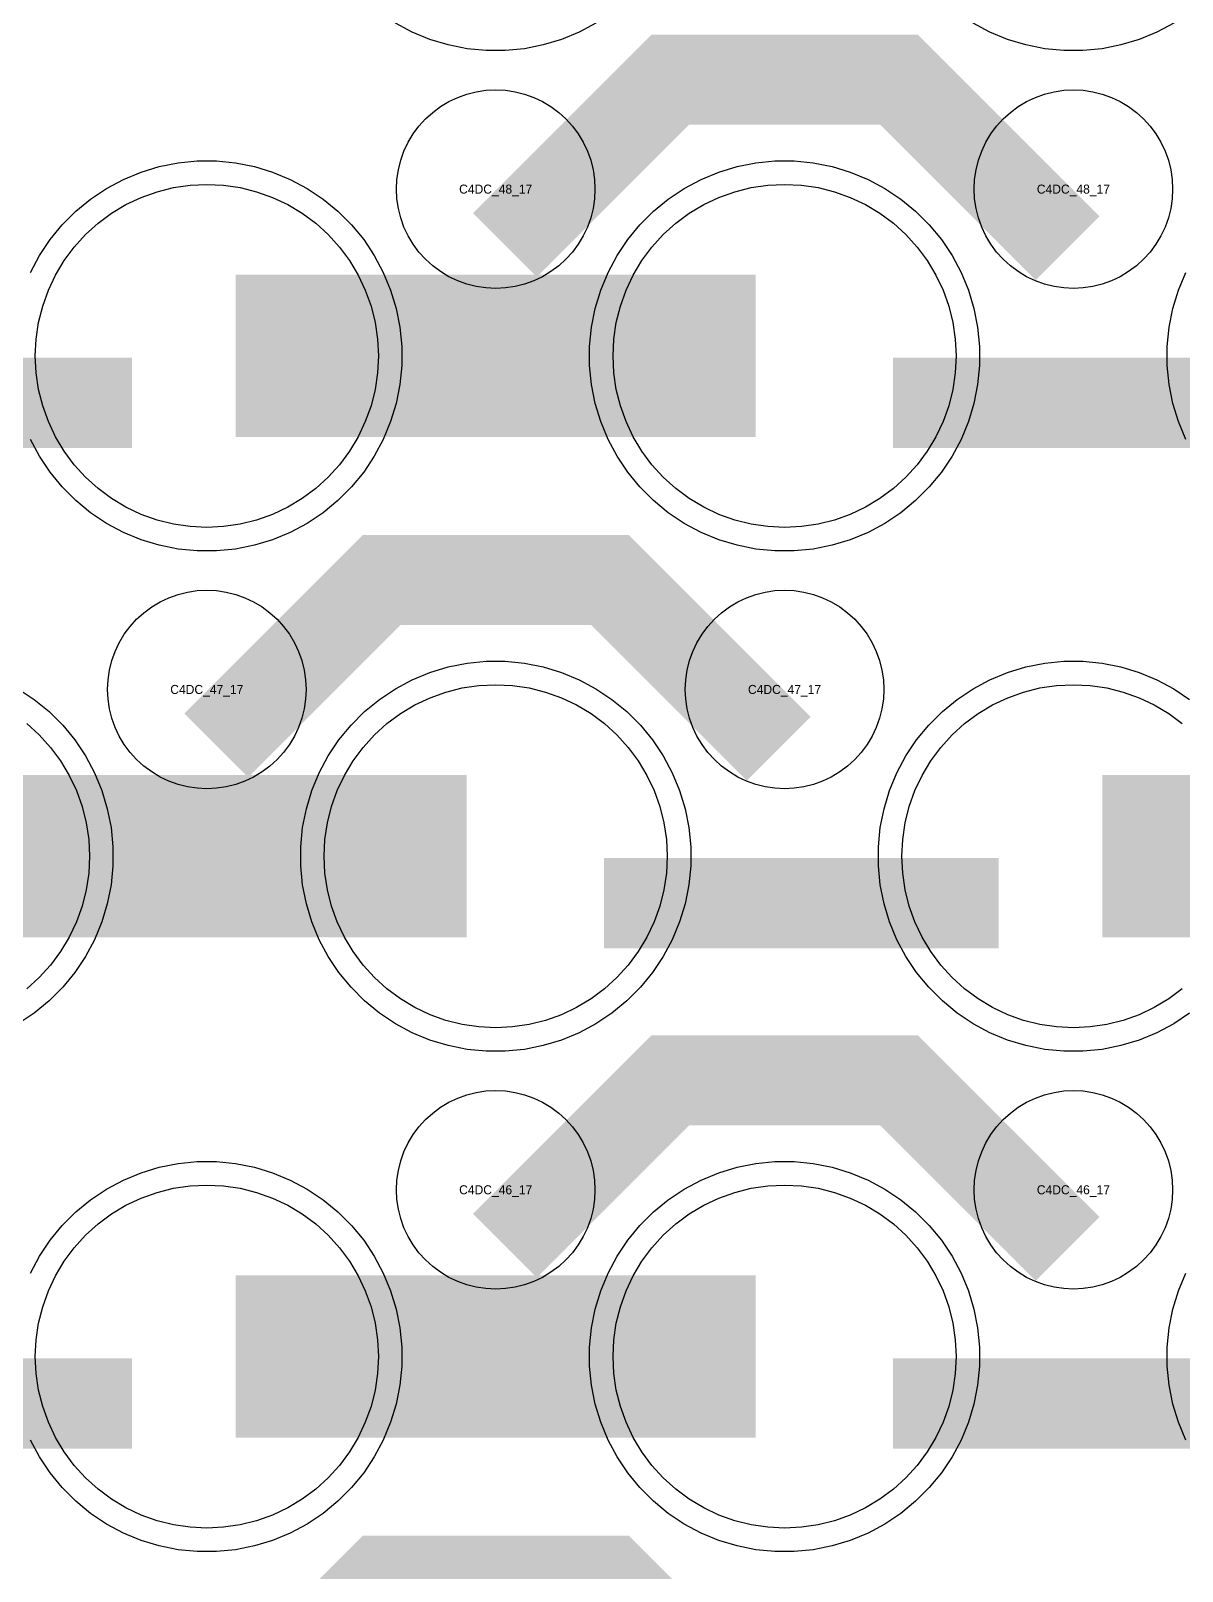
# Model space of a CAD drawing. Extents: x -11880 to 11880, y -14992 to 14992.
# Drawn here: x -6608.8 to -6289.9, y -8525.1 to -8098.5 of the extents above; entities that cross this region are included whole.
import ezdxf
from ezdxf.enums import TextEntityAlignment as Align

# ---------------------------------------------------------------- set-up
doc = ezdxf.new("R2010")
doc.units = 0
doc.header["$MEASUREMENT"] = 0
for name, color, linetype in [('GDS_775_DT_237', 138, 'CONTINUOUS'), ('RDL1_FS', 34, 'CONTINUOUS'), ('RDL_BS', 160, 'CONTINUOUS')]:
    doc.layers.add(name, color=color, linetype=linetype)

msp = doc.modelspace()

# ---------------------------------------------------------------- linework, layer by layer
at = {"layer": 'RDL1_FS', "color": 240, "true_color": 0xed1f24}
for points in [[(-6560, -8235.999), (-6564.657, -8235.77), (-6569.268, -8235.086), (-6573.791, -8233.954), (-6578.181, -8232.382), (-6582.395, -8230.39), (-6586.395, -8227.992), (-6590.14, -8225.214), (-6593.594, -8222.084), (-6596.724, -8218.63), (-6599.502, -8214.885), (-6601.9, -8210.885), (-6603.892, -8206.671), (-6605.464, -8202.281), (-6606.596, -8197.758), (-6607.28, -8193.147), (-6607.509, -8188.49), (-6607.28, -8183.833), (-6606.596, -8179.222), (-6605.464, -8174.699), (-6603.892, -8170.309), (-6601.9, -8166.095), (-6599.502, -8162.095), (-6596.724, -8158.35), (-6593.594, -8154.896), (-6590.14, -8151.766), (-6586.395, -8148.988), (-6582.395, -8146.59), (-6578.181, -8144.598), (-6573.791, -8143.026), (-6569.268, -8141.894), (-6564.657, -8141.21), (-6560, -8140.981), (-6555.343, -8141.21), (-6550.732, -8141.894), (-6546.209, -8143.026), (-6541.819, -8144.598), (-6537.605, -8146.59), (-6533.605, -8148.988), (-6529.86, -8151.766), (-6526.406, -8154.896), (-6523.276, -8158.35), (-6520.498, -8162.095), (-6518.1, -8166.095), (-6516.108, -8170.309), (-6514.536, -8174.699), (-6513.404, -8179.222), (-6512.72, -8183.833), (-6512.491, -8188.49), (-6512.72, -8193.147), (-6513.404, -8197.758), (-6514.536, -8202.281), (-6516.108, -8206.671), (-6518.1, -8210.885), (-6520.498, -8214.885), (-6523.276, -8218.63), (-6526.406, -8222.084), (-6529.86, -8225.214), (-6533.605, -8227.992), (-6537.605, -8230.39), (-6541.819, -8232.382), (-6546.209, -8233.954), (-6550.732, -8235.086), (-6555.343, -8235.77)], [(-6400, -8235.999), (-6404.657, -8235.77), (-6409.268, -8235.086), (-6413.791, -8233.954), (-6418.181, -8232.382), (-6422.395, -8230.39), (-6426.395, -8227.992), (-6430.14, -8225.214), (-6433.594, -8222.084), (-6436.724, -8218.63), (-6439.502, -8214.885), (-6441.9, -8210.885), (-6443.892, -8206.671), (-6445.464, -8202.281), (-6446.596, -8197.758), (-6447.28, -8193.147), (-6447.509, -8188.49), (-6447.28, -8183.833), (-6446.596, -8179.222), (-6445.464, -8174.699), (-6443.892, -8170.309), (-6441.9, -8166.095), (-6439.502, -8162.095), (-6436.724, -8158.35), (-6433.594, -8154.896), (-6430.14, -8151.766), (-6426.395, -8148.988), (-6422.395, -8146.59), (-6418.181, -8144.598), (-6413.791, -8143.026), (-6409.268, -8141.894), (-6404.657, -8141.21), (-6400, -8140.981), (-6395.343, -8141.21), (-6390.732, -8141.894), (-6386.209, -8143.026), (-6381.819, -8144.598), (-6377.605, -8146.59), (-6373.605, -8148.988), (-6369.86, -8151.766), (-6366.406, -8154.896), (-6363.276, -8158.35), (-6360.498, -8162.095), (-6358.1, -8166.095), (-6356.108, -8170.309), (-6354.536, -8174.699), (-6353.404, -8179.222), (-6352.72, -8183.833), (-6352.491, -8188.49), (-6352.72, -8193.147), (-6353.404, -8197.758), (-6354.536, -8202.281), (-6356.108, -8206.671), (-6358.1, -8210.885), (-6360.498, -8214.885), (-6363.276, -8218.63), (-6366.406, -8222.084), (-6369.86, -8225.214), (-6373.605, -8227.992), (-6377.605, -8230.39), (-6381.819, -8232.382), (-6386.209, -8233.954), (-6390.732, -8235.086), (-6395.343, -8235.77)], [(-6480, -8374.564), (-6484.657, -8374.335), (-6489.268, -8373.651), (-6493.791, -8372.519), (-6498.181, -8370.947), (-6502.395, -8368.955), (-6506.395, -8366.557), (-6510.14, -8363.779), (-6513.594, -8360.649), (-6516.724, -8357.195), (-6519.502, -8353.45), (-6521.9, -8349.45), (-6523.892, -8345.236), (-6525.464, -8340.846), (-6526.596, -8336.323), (-6527.28, -8331.712), (-6527.509, -8327.055), (-6527.28, -8322.398), (-6526.596, -8317.787), (-6525.464, -8313.264), (-6523.892, -8308.874), (-6521.9, -8304.66), (-6519.502, -8300.66), (-6516.724, -8296.915), (-6513.594, -8293.461), (-6510.14, -8290.331), (-6506.395, -8287.553), (-6502.395, -8285.155), (-6498.181, -8283.163), (-6493.791, -8281.591), (-6489.268, -8280.459), (-6484.657, -8279.775), (-6480, -8279.546), (-6475.343, -8279.775), (-6470.732, -8280.459), (-6466.209, -8281.591), (-6461.819, -8283.163), (-6457.605, -8285.155), (-6453.605, -8287.553), (-6449.86, -8290.331), (-6446.406, -8293.461), (-6443.276, -8296.915), (-6440.498, -8300.66), (-6438.1, -8304.66), (-6436.108, -8308.874), (-6434.536, -8313.264), (-6433.404, -8317.787), (-6432.72, -8322.398), (-6432.491, -8327.055), (-6432.72, -8331.712), (-6433.404, -8336.323), (-6434.536, -8340.846), (-6436.108, -8345.236), (-6438.1, -8349.45), (-6440.498, -8353.45), (-6443.276, -8357.195), (-6446.406, -8360.649), (-6449.86, -8363.779), (-6453.605, -8366.557), (-6457.605, -8368.955), (-6461.819, -8370.947), (-6466.209, -8372.519), (-6470.732, -8373.651), (-6475.343, -8374.335)]]:
    msp.add_lwpolyline(points, close=True, dxfattribs=at)
for points in [[(-6551.998, -8188.49, 45, 45, 0), (-6479.998, -8188.49, 45, 45, 0)], [(-6479.998, -8188.49, 45, 45, 0), (-6407.998, -8188.49, 45, 45, 0)], [(-6631.998, -8327.055, 45, 45, 0), (-6559.998, -8327.055, 45, 45, 0)], [(-6559.998, -8327.055, 45, 45, 0), (-6487.998, -8327.055, 45, 45, 0)], [(-6311.998, -8327.055, 45, 45, 0), (-6239.998, -8327.055, 45, 45, 0)]]:
    msp.add_lwpolyline(points, format="xyseb", dxfattribs=at)
for points in [[(-6289.86, -8363.779), (-6293.605, -8366.557), (-6297.605, -8368.955), (-6301.819, -8370.947), (-6306.209, -8372.519), (-6310.732, -8373.651), (-6315.343, -8374.335), (-6320, -8374.564), (-6324.657, -8374.335), (-6329.268, -8373.651), (-6333.791, -8372.519), (-6338.181, -8370.947), (-6342.395, -8368.955), (-6346.395, -8366.557), (-6350.14, -8363.779), (-6353.594, -8360.649), (-6356.724, -8357.195), (-6359.502, -8353.45), (-6361.9, -8349.45), (-6363.892, -8345.236), (-6365.464, -8340.846), (-6366.596, -8336.323), (-6367.28, -8331.712), (-6367.509, -8327.055), (-6367.28, -8322.398), (-6366.596, -8317.787), (-6365.464, -8313.264), (-6363.892, -8308.874), (-6361.9, -8304.66), (-6359.502, -8300.66), (-6356.724, -8296.915), (-6353.594, -8293.461), (-6350.14, -8290.331), (-6346.395, -8287.553), (-6342.395, -8285.155), (-6338.181, -8283.163), (-6333.791, -8281.591), (-6329.268, -8280.459), (-6324.657, -8279.775), (-6320, -8279.546), (-6315.343, -8279.775), (-6310.732, -8280.459), (-6306.209, -8281.591), (-6301.819, -8283.163), (-6297.605, -8285.155), (-6293.605, -8287.553), (-6289.86, -8290.331)], [(-6609.86, -8290.331), (-6606.406, -8293.461), (-6603.276, -8296.915), (-6600.498, -8300.66), (-6598.1, -8304.66), (-6596.108, -8308.874), (-6594.536, -8313.264), (-6593.404, -8317.787), (-6592.72, -8322.398), (-6592.491, -8327.055), (-6592.72, -8331.712), (-6593.404, -8336.323), (-6594.536, -8340.846), (-6596.108, -8345.236), (-6598.1, -8349.45), (-6600.498, -8353.45), (-6603.276, -8357.195), (-6606.406, -8360.649), (-6609.86, -8363.779)]]:
    msp.add_lwpolyline(points, dxfattribs=at)
at = {"layer": 'RDL1_FS'}
for points in [[(-6560, -8513.124), (-6564.657, -8512.895), (-6569.268, -8512.211), (-6573.791, -8511.079), (-6578.181, -8509.507), (-6582.395, -8507.515), (-6586.395, -8505.117), (-6590.14, -8502.339), (-6593.594, -8499.209), (-6596.724, -8495.755), (-6599.502, -8492.01), (-6601.9, -8488.01), (-6603.892, -8483.796), (-6605.464, -8479.406), (-6606.596, -8474.883), (-6607.28, -8470.272), (-6607.509, -8465.615), (-6607.28, -8460.958), (-6606.596, -8456.347), (-6605.464, -8451.824), (-6603.892, -8447.434), (-6601.9, -8443.22), (-6599.502, -8439.22), (-6596.724, -8435.475), (-6593.594, -8432.021), (-6590.14, -8428.891), (-6586.395, -8426.113), (-6582.395, -8423.715), (-6578.181, -8421.723), (-6573.791, -8420.151), (-6569.268, -8419.019), (-6564.657, -8418.335), (-6560, -8418.106), (-6555.343, -8418.335), (-6550.732, -8419.019), (-6546.209, -8420.151), (-6541.819, -8421.723), (-6537.605, -8423.715), (-6533.605, -8426.113), (-6529.86, -8428.891), (-6526.406, -8432.021), (-6523.276, -8435.475), (-6520.498, -8439.22), (-6518.1, -8443.22), (-6516.108, -8447.434), (-6514.536, -8451.824), (-6513.404, -8456.347), (-6512.72, -8460.958), (-6512.491, -8465.615), (-6512.72, -8470.272), (-6513.404, -8474.883), (-6514.536, -8479.406), (-6516.108, -8483.796), (-6518.1, -8488.01), (-6520.498, -8492.01), (-6523.276, -8495.755), (-6526.406, -8499.209), (-6529.86, -8502.339), (-6533.605, -8505.117), (-6537.605, -8507.515), (-6541.819, -8509.507), (-6546.209, -8511.079), (-6550.732, -8512.211), (-6555.343, -8512.895)], [(-6400, -8513.124), (-6404.657, -8512.895), (-6409.268, -8512.211), (-6413.791, -8511.079), (-6418.181, -8509.507), (-6422.395, -8507.515), (-6426.395, -8505.117), (-6430.14, -8502.339), (-6433.594, -8499.209), (-6436.724, -8495.755), (-6439.502, -8492.01), (-6441.9, -8488.01), (-6443.892, -8483.796), (-6445.464, -8479.406), (-6446.596, -8474.883), (-6447.28, -8470.272), (-6447.509, -8465.615), (-6447.28, -8460.958), (-6446.596, -8456.347), (-6445.464, -8451.824), (-6443.892, -8447.434), (-6441.9, -8443.22), (-6439.502, -8439.22), (-6436.724, -8435.475), (-6433.594, -8432.021), (-6430.14, -8428.891), (-6426.395, -8426.113), (-6422.395, -8423.715), (-6418.181, -8421.723), (-6413.791, -8420.151), (-6409.268, -8419.019), (-6404.657, -8418.335), (-6400, -8418.106), (-6395.343, -8418.335), (-6390.732, -8419.019), (-6386.209, -8420.151), (-6381.819, -8421.723), (-6377.605, -8423.715), (-6373.605, -8426.113), (-6369.86, -8428.891), (-6366.406, -8432.021), (-6363.276, -8435.475), (-6360.498, -8439.22), (-6358.1, -8443.22), (-6356.108, -8447.434), (-6354.536, -8451.824), (-6353.404, -8456.347), (-6352.72, -8460.958), (-6352.491, -8465.615), (-6352.72, -8470.272), (-6353.404, -8474.883), (-6354.536, -8479.406), (-6356.108, -8483.796), (-6358.1, -8488.01), (-6360.498, -8492.01), (-6363.276, -8495.755), (-6366.406, -8499.209), (-6369.86, -8502.339), (-6373.605, -8505.117), (-6377.605, -8507.515), (-6381.819, -8509.507), (-6386.209, -8511.079), (-6390.732, -8512.211), (-6395.343, -8512.895)]]:
    msp.add_lwpolyline(points, close=True, dxfattribs=at)
for points in [[(-6551.998, -8465.615, 45, 45, 0), (-6479.998, -8465.615, 45, 45, 0)], [(-6479.998, -8465.615, 45, 45, 0), (-6407.998, -8465.615, 45, 45, 0)]]:
    msp.add_lwpolyline(points, format="xyseb", dxfattribs=at)
at = {"layer": 'RDL_BS'}
for points in [[(-6452.223, -8096.308), (-6456.885, -8098.8), (-6461.795, -8100.831), (-6466.835, -8102.362), (-6472.062, -8103.408), (-6477.356, -8103.925), (-6482.644, -8103.925), (-6487.938, -8103.408), (-6493.165, -8102.362), (-6498.205, -8100.831), (-6503.115, -8098.8), (-6507.777, -8096.308)], [(-6292.223, -8096.308), (-6296.885, -8098.8), (-6301.795, -8100.831), (-6306.835, -8102.362), (-6312.062, -8103.408), (-6317.356, -8103.925), (-6322.644, -8103.925), (-6327.938, -8103.408), (-6333.165, -8102.362), (-6338.205, -8100.831), (-6343.115, -8098.8), (-6347.777, -8096.308)], [(-6608.875, -8442.5), (-6606.383, -8437.838), (-6603.436, -8433.424), (-6600.074, -8429.323), (-6596.292, -8425.541), (-6592.191, -8422.179), (-6587.777, -8419.232), (-6583.115, -8416.74), (-6578.205, -8414.709), (-6573.165, -8413.178), (-6567.938, -8412.132), (-6562.644, -8411.615), (-6557.356, -8411.615), (-6552.062, -8412.132), (-6546.835, -8413.178), (-6541.795, -8414.709), (-6536.885, -8416.74), (-6532.223, -8419.232), (-6527.809, -8422.179), (-6523.708, -8425.541), (-6519.926, -8429.323), (-6516.564, -8433.424), (-6513.617, -8437.838), (-6511.125, -8442.5), (-6509.094, -8447.41), (-6507.563, -8452.45), (-6506.517, -8457.677), (-6506, -8462.971), (-6506, -8468.259), (-6506.517, -8473.553), (-6507.563, -8478.78), (-6509.094, -8483.82), (-6511.125, -8488.73), (-6513.617, -8493.392), (-6516.564, -8497.806), (-6519.926, -8501.907), (-6523.708, -8505.689), (-6527.809, -8509.051), (-6532.223, -8511.998), (-6536.885, -8514.49), (-6541.795, -8516.521), (-6546.835, -8518.052), (-6552.062, -8519.098), (-6557.356, -8519.615), (-6562.644, -8519.615), (-6567.938, -8519.098), (-6573.165, -8518.052), (-6578.205, -8516.521), (-6583.115, -8514.49), (-6587.777, -8511.998), (-6592.191, -8509.051), (-6596.292, -8505.689), (-6600.074, -8501.907), (-6603.436, -8497.806), (-6606.383, -8493.392), (-6608.875, -8488.73)], [(-6288.875, -8488.73), (-6290.906, -8483.82), (-6292.437, -8478.78), (-6293.483, -8473.553), (-6294, -8468.259), (-6294, -8462.971), (-6293.483, -8457.677), (-6292.437, -8452.45), (-6290.906, -8447.41), (-6288.875, -8442.5)]]:
    msp.add_lwpolyline(points, dxfattribs=at)
for points in [[(-6477.438, -8157.804, 25, 25, 0), (-6431.623, -8111.989, 25, 25, 0), (-6398.07, -8111.989, 25, 25, 0)], [(-6321.599, -8158.703, 25, 25, 0), (-6368.313, -8111.989, 25, 25, 0), (-6398.071, -8111.989, 25, 25, 0)], [(-6557.438, -8296.369, 25, 25, 0), (-6511.623, -8250.554, 25, 25, 0), (-6478.07, -8250.554, 25, 25, 0)], [(-6401.599, -8297.268, 25, 25, 0), (-6448.313, -8250.554, 25, 25, 0), (-6478.071, -8250.554, 25, 25, 0)], [(-6477.438, -8434.929, 25, 25, 0), (-6431.623, -8389.114, 25, 25, 0), (-6398.07, -8389.114, 25, 25, 0)], [(-6321.599, -8435.828, 25, 25, 0), (-6368.313, -8389.114, 25, 25, 0), (-6398.071, -8389.114, 25, 25, 0)], [(-6689.984, -8478.628, 25, 25, 0), (-6580.719, -8478.628, 25, 25, 0)], [(-6369.984, -8478.628, 25, 25, 0), (-6260.719, -8478.628, 25, 25, 0)], [(-6557.438, -8573.494, 25, 25, 0), (-6511.623, -8527.679, 25, 25, 0), (-6478.07, -8527.679, 25, 25, 0)], [(-6401.599, -8574.393, 25, 25, 0), (-6448.313, -8527.679, 25, 25, 0), (-6478.071, -8527.679, 25, 25, 0)]]:
    msp.add_lwpolyline(points, format="xyseb", dxfattribs=at)
for points in [[(-6480, -8169.796), (-6482.693, -8169.664), (-6485.365, -8169.268), (-6487.984, -8168.611), (-6490.519, -8167.704), (-6492.956, -8166.552), (-6495.28, -8165.159), (-6497.443, -8163.556), (-6499.442, -8161.744), (-6501.254, -8159.745), (-6502.857, -8157.582), (-6504.25, -8155.258), (-6505.402, -8152.821), (-6506.309, -8150.286), (-6506.966, -8147.667), (-6507.362, -8144.995), (-6507.494, -8142.302), (-6507.362, -8139.609), (-6506.966, -8136.937), (-6506.309, -8134.318), (-6505.402, -8131.783), (-6504.25, -8129.346), (-6502.857, -8127.022), (-6501.254, -8124.859), (-6499.442, -8122.86), (-6497.443, -8121.048), (-6495.28, -8119.445), (-6492.956, -8118.052), (-6490.519, -8116.9), (-6487.984, -8115.993), (-6485.365, -8115.336), (-6482.693, -8114.94), (-6480, -8114.808), (-6477.307, -8114.94), (-6474.635, -8115.336), (-6472.016, -8115.993), (-6469.481, -8116.9), (-6467.044, -8118.052), (-6464.72, -8119.445), (-6462.557, -8121.048), (-6460.558, -8122.86), (-6458.746, -8124.859), (-6457.143, -8127.022), (-6455.75, -8129.346), (-6454.598, -8131.783), (-6453.691, -8134.318), (-6453.034, -8136.937), (-6452.638, -8139.609), (-6452.506, -8142.302), (-6452.638, -8144.995), (-6453.034, -8147.667), (-6453.691, -8150.286), (-6454.598, -8152.821), (-6455.75, -8155.258), (-6457.143, -8157.582), (-6458.746, -8159.745), (-6460.558, -8161.744), (-6462.557, -8163.556), (-6464.72, -8165.159), (-6467.044, -8166.552), (-6469.481, -8167.704), (-6472.016, -8168.611), (-6474.635, -8169.268), (-6477.307, -8169.664)], [(-6320, -8169.796), (-6322.693, -8169.664), (-6325.365, -8169.268), (-6327.984, -8168.611), (-6330.519, -8167.704), (-6332.956, -8166.552), (-6335.28, -8165.159), (-6337.443, -8163.556), (-6339.442, -8161.744), (-6341.254, -8159.745), (-6342.857, -8157.582), (-6344.25, -8155.258), (-6345.402, -8152.821), (-6346.309, -8150.286), (-6346.966, -8147.667), (-6347.362, -8144.995), (-6347.494, -8142.302), (-6347.362, -8139.609), (-6346.966, -8136.937), (-6346.309, -8134.318), (-6345.402, -8131.783), (-6344.25, -8129.346), (-6342.857, -8127.022), (-6341.254, -8124.859), (-6339.442, -8122.86), (-6337.443, -8121.048), (-6335.28, -8119.445), (-6332.956, -8118.052), (-6330.519, -8116.9), (-6327.984, -8115.993), (-6325.365, -8115.336), (-6322.693, -8114.94), (-6320, -8114.808), (-6317.307, -8114.94), (-6314.635, -8115.336), (-6312.016, -8115.993), (-6309.481, -8116.9), (-6307.044, -8118.052), (-6304.72, -8119.445), (-6302.557, -8121.048), (-6300.558, -8122.86), (-6298.746, -8124.859), (-6297.143, -8127.022), (-6295.75, -8129.346), (-6294.598, -8131.783), (-6293.691, -8134.318), (-6293.034, -8136.937), (-6292.638, -8139.609), (-6292.506, -8142.302), (-6292.638, -8144.995), (-6293.034, -8147.667), (-6293.691, -8150.286), (-6294.598, -8152.821), (-6295.75, -8155.258), (-6297.143, -8157.582), (-6298.746, -8159.745), (-6300.558, -8161.744), (-6302.557, -8163.556), (-6304.72, -8165.159), (-6307.044, -8166.552), (-6309.481, -8167.704), (-6312.016, -8168.611), (-6314.635, -8169.268), (-6317.307, -8169.664)], [(-6560, -8308.361), (-6562.693, -8308.229), (-6565.365, -8307.833), (-6567.984, -8307.176), (-6570.519, -8306.269), (-6572.956, -8305.117), (-6575.28, -8303.724), (-6577.443, -8302.121), (-6579.442, -8300.309), (-6581.254, -8298.31), (-6582.857, -8296.147), (-6584.25, -8293.823), (-6585.402, -8291.386), (-6586.309, -8288.851), (-6586.966, -8286.232), (-6587.362, -8283.56), (-6587.494, -8280.867), (-6587.362, -8278.174), (-6586.966, -8275.502), (-6586.309, -8272.883), (-6585.402, -8270.348), (-6584.25, -8267.911), (-6582.857, -8265.587), (-6581.254, -8263.424), (-6579.442, -8261.425), (-6577.443, -8259.613), (-6575.28, -8258.01), (-6572.956, -8256.617), (-6570.519, -8255.465), (-6567.984, -8254.558), (-6565.365, -8253.901), (-6562.693, -8253.505), (-6560, -8253.373), (-6557.307, -8253.505), (-6554.635, -8253.901), (-6552.016, -8254.558), (-6549.481, -8255.465), (-6547.044, -8256.617), (-6544.72, -8258.01), (-6542.557, -8259.613), (-6540.558, -8261.425), (-6538.746, -8263.424), (-6537.143, -8265.587), (-6535.75, -8267.911), (-6534.598, -8270.348), (-6533.691, -8272.883), (-6533.034, -8275.502), (-6532.638, -8278.174), (-6532.506, -8280.867), (-6532.638, -8283.56), (-6533.034, -8286.232), (-6533.691, -8288.851), (-6534.598, -8291.386), (-6535.75, -8293.823), (-6537.143, -8296.147), (-6538.746, -8298.31), (-6540.558, -8300.309), (-6542.557, -8302.121), (-6544.72, -8303.724), (-6547.044, -8305.117), (-6549.481, -8306.269), (-6552.016, -8307.176), (-6554.635, -8307.833), (-6557.307, -8308.229)], [(-6400, -8308.361), (-6402.693, -8308.229), (-6405.365, -8307.833), (-6407.984, -8307.176), (-6410.519, -8306.269), (-6412.956, -8305.117), (-6415.28, -8303.724), (-6417.443, -8302.121), (-6419.442, -8300.309), (-6421.254, -8298.31), (-6422.857, -8296.147), (-6424.25, -8293.823), (-6425.402, -8291.386), (-6426.309, -8288.851), (-6426.966, -8286.232), (-6427.362, -8283.56), (-6427.494, -8280.867), (-6427.362, -8278.174), (-6426.966, -8275.502), (-6426.309, -8272.883), (-6425.402, -8270.348), (-6424.25, -8267.911), (-6422.857, -8265.587), (-6421.254, -8263.424), (-6419.442, -8261.425), (-6417.443, -8259.613), (-6415.28, -8258.01), (-6412.956, -8256.617), (-6410.519, -8255.465), (-6407.984, -8254.558), (-6405.365, -8253.901), (-6402.693, -8253.505), (-6400, -8253.373), (-6397.307, -8253.505), (-6394.635, -8253.901), (-6392.016, -8254.558), (-6389.481, -8255.465), (-6387.044, -8256.617), (-6384.72, -8258.01), (-6382.557, -8259.613), (-6380.558, -8261.425), (-6378.746, -8263.424), (-6377.143, -8265.587), (-6375.75, -8267.911), (-6374.598, -8270.348), (-6373.691, -8272.883), (-6373.034, -8275.502), (-6372.638, -8278.174), (-6372.506, -8280.867), (-6372.638, -8283.56), (-6373.034, -8286.232), (-6373.691, -8288.851), (-6374.598, -8291.386), (-6375.75, -8293.823), (-6377.143, -8296.147), (-6378.746, -8298.31), (-6380.558, -8300.309), (-6382.557, -8302.121), (-6384.72, -8303.724), (-6387.044, -8305.117), (-6389.481, -8306.269), (-6392.016, -8307.176), (-6394.635, -8307.833), (-6397.307, -8308.229)], [(-6480, -8446.921), (-6482.693, -8446.789), (-6485.365, -8446.393), (-6487.984, -8445.736), (-6490.519, -8444.829), (-6492.956, -8443.677), (-6495.28, -8442.284), (-6497.443, -8440.681), (-6499.442, -8438.869), (-6501.254, -8436.87), (-6502.857, -8434.707), (-6504.25, -8432.383), (-6505.402, -8429.946), (-6506.309, -8427.411), (-6506.966, -8424.792), (-6507.362, -8422.12), (-6507.494, -8419.427), (-6507.362, -8416.734), (-6506.966, -8414.062), (-6506.309, -8411.443), (-6505.402, -8408.908), (-6504.25, -8406.471), (-6502.857, -8404.147), (-6501.254, -8401.984), (-6499.442, -8399.985), (-6497.443, -8398.173), (-6495.28, -8396.57), (-6492.956, -8395.177), (-6490.519, -8394.025), (-6487.984, -8393.118), (-6485.365, -8392.461), (-6482.693, -8392.065), (-6480, -8391.933), (-6477.307, -8392.065), (-6474.635, -8392.461), (-6472.016, -8393.118), (-6469.481, -8394.025), (-6467.044, -8395.177), (-6464.72, -8396.57), (-6462.557, -8398.173), (-6460.558, -8399.985), (-6458.746, -8401.984), (-6457.143, -8404.147), (-6455.75, -8406.471), (-6454.598, -8408.908), (-6453.691, -8411.443), (-6453.034, -8414.062), (-6452.638, -8416.734), (-6452.506, -8419.427), (-6452.638, -8422.12), (-6453.034, -8424.792), (-6453.691, -8427.411), (-6454.598, -8429.946), (-6455.75, -8432.383), (-6457.143, -8434.707), (-6458.746, -8436.87), (-6460.558, -8438.869), (-6462.557, -8440.681), (-6464.72, -8442.284), (-6467.044, -8443.677), (-6469.481, -8444.829), (-6472.016, -8445.736), (-6474.635, -8446.393), (-6477.307, -8446.789)], [(-6320, -8446.921), (-6322.693, -8446.789), (-6325.365, -8446.393), (-6327.984, -8445.736), (-6330.519, -8444.829), (-6332.956, -8443.677), (-6335.28, -8442.284), (-6337.443, -8440.681), (-6339.442, -8438.869), (-6341.254, -8436.87), (-6342.857, -8434.707), (-6344.25, -8432.383), (-6345.402, -8429.946), (-6346.309, -8427.411), (-6346.966, -8424.792), (-6347.362, -8422.12), (-6347.494, -8419.427), (-6347.362, -8416.734), (-6346.966, -8414.062), (-6346.309, -8411.443), (-6345.402, -8408.908), (-6344.25, -8406.471), (-6342.857, -8404.147), (-6341.254, -8401.984), (-6339.442, -8399.985), (-6337.443, -8398.173), (-6335.28, -8396.57), (-6332.956, -8395.177), (-6330.519, -8394.025), (-6327.984, -8393.118), (-6325.365, -8392.461), (-6322.693, -8392.065), (-6320, -8391.933), (-6317.307, -8392.065), (-6314.635, -8392.461), (-6312.016, -8393.118), (-6309.481, -8394.025), (-6307.044, -8395.177), (-6304.72, -8396.57), (-6302.557, -8398.173), (-6300.558, -8399.985), (-6298.746, -8401.984), (-6297.143, -8404.147), (-6295.75, -8406.471), (-6294.598, -8408.908), (-6293.691, -8411.443), (-6293.034, -8414.062), (-6292.638, -8416.734), (-6292.506, -8419.427), (-6292.638, -8422.12), (-6293.034, -8424.792), (-6293.691, -8427.411), (-6294.598, -8429.946), (-6295.75, -8432.383), (-6297.143, -8434.707), (-6298.746, -8436.87), (-6300.558, -8438.869), (-6302.557, -8440.681), (-6304.72, -8442.284), (-6307.044, -8443.677), (-6309.481, -8444.829), (-6312.016, -8445.736), (-6314.635, -8446.393), (-6317.307, -8446.789)], [(-6402.644, -8519.615), (-6407.938, -8519.098), (-6413.165, -8518.052), (-6418.205, -8516.521), (-6423.115, -8514.49), (-6427.777, -8511.998), (-6432.191, -8509.051), (-6436.292, -8505.689), (-6440.074, -8501.907), (-6443.436, -8497.806), (-6446.383, -8493.392), (-6448.875, -8488.73), (-6450.906, -8483.82), (-6452.437, -8478.78), (-6453.483, -8473.553), (-6454, -8468.259), (-6454, -8462.971), (-6453.483, -8457.677), (-6452.437, -8452.45), (-6450.906, -8447.41), (-6448.875, -8442.5), (-6446.383, -8437.838), (-6443.436, -8433.424), (-6440.074, -8429.323), (-6436.292, -8425.541), (-6432.191, -8422.179), (-6427.777, -8419.232), (-6423.115, -8416.74), (-6418.205, -8414.709), (-6413.165, -8413.178), (-6407.938, -8412.132), (-6402.644, -8411.615), (-6397.356, -8411.615), (-6392.062, -8412.132), (-6386.835, -8413.178), (-6381.795, -8414.709), (-6376.885, -8416.74), (-6372.223, -8419.232), (-6367.809, -8422.179), (-6363.708, -8425.541), (-6359.926, -8429.323), (-6356.564, -8433.424), (-6353.617, -8437.838), (-6351.125, -8442.5), (-6349.094, -8447.41), (-6347.563, -8452.45), (-6346.517, -8457.677), (-6346, -8462.971), (-6346, -8468.259), (-6346.517, -8473.553), (-6347.563, -8478.78), (-6349.094, -8483.82), (-6351.125, -8488.73), (-6353.617, -8493.392), (-6356.564, -8497.806), (-6359.926, -8501.907), (-6363.708, -8505.689), (-6367.809, -8509.051), (-6372.223, -8511.998), (-6376.885, -8514.49), (-6381.795, -8516.521), (-6386.835, -8518.052), (-6392.062, -8519.098), (-6397.356, -8519.615)]]:
    msp.add_lwpolyline(points, close=True, dxfattribs=at)
at = {"layer": 'RDL_BS', "color": 240, "true_color": 0xed1f24}
for points in [[(-6608.875, -8165.375), (-6606.383, -8160.713), (-6603.436, -8156.299), (-6600.074, -8152.198), (-6596.292, -8148.416), (-6592.191, -8145.054), (-6587.777, -8142.107), (-6583.115, -8139.615), (-6578.205, -8137.584), (-6573.165, -8136.053), (-6567.938, -8135.007), (-6562.644, -8134.49), (-6557.356, -8134.49), (-6552.062, -8135.007), (-6546.835, -8136.053), (-6541.795, -8137.584), (-6536.885, -8139.615), (-6532.223, -8142.107), (-6527.809, -8145.054), (-6523.708, -8148.416), (-6519.926, -8152.198), (-6516.564, -8156.299), (-6513.617, -8160.713), (-6511.125, -8165.375), (-6509.094, -8170.285), (-6507.563, -8175.325), (-6506.517, -8180.552), (-6506, -8185.846), (-6506, -8191.134), (-6506.517, -8196.428), (-6507.563, -8201.655), (-6509.094, -8206.695), (-6511.125, -8211.605), (-6513.617, -8216.267), (-6516.564, -8220.681), (-6519.926, -8224.782), (-6523.708, -8228.564), (-6527.809, -8231.926), (-6532.223, -8234.873), (-6536.885, -8237.365), (-6541.795, -8239.396), (-6546.835, -8240.927), (-6552.062, -8241.973), (-6557.356, -8242.49), (-6562.644, -8242.49), (-6567.938, -8241.973), (-6573.165, -8240.927), (-6578.205, -8239.396), (-6583.115, -8237.365), (-6587.777, -8234.873), (-6592.191, -8231.926), (-6596.292, -8228.564), (-6600.074, -8224.782), (-6603.436, -8220.681), (-6606.383, -8216.267), (-6608.875, -8211.605)], [(-6288.875, -8211.605), (-6290.906, -8206.695), (-6292.437, -8201.655), (-6293.483, -8196.428), (-6294, -8191.134), (-6294, -8185.846), (-6293.483, -8180.552), (-6292.437, -8175.325), (-6290.906, -8170.285), (-6288.875, -8165.375)], [(-6287.809, -8370.491), (-6292.223, -8373.438), (-6296.885, -8375.93), (-6301.795, -8377.961), (-6306.835, -8379.492), (-6312.062, -8380.538), (-6317.356, -8381.055), (-6322.644, -8381.055), (-6327.938, -8380.538), (-6333.165, -8379.492), (-6338.205, -8377.961), (-6343.115, -8375.93), (-6347.777, -8373.438), (-6352.191, -8370.491), (-6356.292, -8367.129), (-6360.074, -8363.347), (-6363.436, -8359.246), (-6366.383, -8354.832), (-6368.875, -8350.17), (-6370.906, -8345.26), (-6372.437, -8340.22), (-6373.483, -8334.993), (-6374, -8329.699), (-6374, -8324.411), (-6373.483, -8319.117), (-6372.437, -8313.89), (-6370.906, -8308.85), (-6368.875, -8303.94), (-6366.383, -8299.278), (-6363.436, -8294.864), (-6360.074, -8290.763), (-6356.292, -8286.981), (-6352.191, -8283.619), (-6347.777, -8280.672), (-6343.115, -8278.18), (-6338.205, -8276.149), (-6333.165, -8274.618), (-6327.938, -8273.572), (-6322.644, -8273.055), (-6317.356, -8273.055), (-6312.062, -8273.572), (-6306.835, -8274.618), (-6301.795, -8276.149), (-6296.885, -8278.18), (-6292.223, -8280.672), (-6287.809, -8283.619)], [(-6612.223, -8280.672), (-6607.809, -8283.619), (-6603.708, -8286.981), (-6599.926, -8290.763), (-6596.564, -8294.864), (-6593.617, -8299.278), (-6591.125, -8303.94), (-6589.094, -8308.85), (-6587.563, -8313.89), (-6586.517, -8319.117), (-6586, -8324.411), (-6586, -8329.699), (-6586.517, -8334.993), (-6587.563, -8340.22), (-6589.094, -8345.26), (-6591.125, -8350.17), (-6593.617, -8354.832), (-6596.564, -8359.246), (-6599.926, -8363.347), (-6603.708, -8367.129), (-6607.809, -8370.491), (-6612.223, -8373.438)]]:
    msp.add_lwpolyline(points, dxfattribs=at)
for points in [[(-6402.644, -8242.49), (-6407.938, -8241.973), (-6413.165, -8240.927), (-6418.205, -8239.396), (-6423.115, -8237.365), (-6427.777, -8234.873), (-6432.191, -8231.926), (-6436.292, -8228.564), (-6440.074, -8224.782), (-6443.436, -8220.681), (-6446.383, -8216.267), (-6448.875, -8211.605), (-6450.906, -8206.695), (-6452.437, -8201.655), (-6453.483, -8196.428), (-6454, -8191.134), (-6454, -8185.846), (-6453.483, -8180.552), (-6452.437, -8175.325), (-6450.906, -8170.285), (-6448.875, -8165.375), (-6446.383, -8160.713), (-6443.436, -8156.299), (-6440.074, -8152.198), (-6436.292, -8148.416), (-6432.191, -8145.054), (-6427.777, -8142.107), (-6423.115, -8139.615), (-6418.205, -8137.584), (-6413.165, -8136.053), (-6407.938, -8135.007), (-6402.644, -8134.49), (-6397.356, -8134.49), (-6392.062, -8135.007), (-6386.835, -8136.053), (-6381.795, -8137.584), (-6376.885, -8139.615), (-6372.223, -8142.107), (-6367.809, -8145.054), (-6363.708, -8148.416), (-6359.926, -8152.198), (-6356.564, -8156.299), (-6353.617, -8160.713), (-6351.125, -8165.375), (-6349.094, -8170.285), (-6347.563, -8175.325), (-6346.517, -8180.552), (-6346, -8185.846), (-6346, -8191.134), (-6346.517, -8196.428), (-6347.563, -8201.655), (-6349.094, -8206.695), (-6351.125, -8211.605), (-6353.617, -8216.267), (-6356.564, -8220.681), (-6359.926, -8224.782), (-6363.708, -8228.564), (-6367.809, -8231.926), (-6372.223, -8234.873), (-6376.885, -8237.365), (-6381.795, -8239.396), (-6386.835, -8240.927), (-6392.062, -8241.973), (-6397.356, -8242.49)], [(-6482.644, -8381.055), (-6487.938, -8380.538), (-6493.165, -8379.492), (-6498.205, -8377.961), (-6503.115, -8375.93), (-6507.777, -8373.438), (-6512.191, -8370.491), (-6516.292, -8367.129), (-6520.074, -8363.347), (-6523.436, -8359.246), (-6526.383, -8354.832), (-6528.875, -8350.17), (-6530.906, -8345.26), (-6532.437, -8340.22), (-6533.483, -8334.993), (-6534, -8329.699), (-6534, -8324.411), (-6533.483, -8319.117), (-6532.437, -8313.89), (-6530.906, -8308.85), (-6528.875, -8303.94), (-6526.383, -8299.278), (-6523.436, -8294.864), (-6520.074, -8290.763), (-6516.292, -8286.981), (-6512.191, -8283.619), (-6507.777, -8280.672), (-6503.115, -8278.18), (-6498.205, -8276.149), (-6493.165, -8274.618), (-6487.938, -8273.572), (-6482.644, -8273.055), (-6477.356, -8273.055), (-6472.062, -8273.572), (-6466.835, -8274.618), (-6461.795, -8276.149), (-6456.885, -8278.18), (-6452.223, -8280.672), (-6447.809, -8283.619), (-6443.708, -8286.981), (-6439.926, -8290.763), (-6436.564, -8294.864), (-6433.617, -8299.278), (-6431.125, -8303.94), (-6429.094, -8308.85), (-6427.563, -8313.89), (-6426.517, -8319.117), (-6426, -8324.411), (-6426, -8329.699), (-6426.517, -8334.993), (-6427.563, -8340.22), (-6429.094, -8345.26), (-6431.125, -8350.17), (-6433.617, -8354.832), (-6436.564, -8359.246), (-6439.926, -8363.347), (-6443.708, -8367.129), (-6447.809, -8370.491), (-6452.223, -8373.438), (-6456.885, -8375.93), (-6461.795, -8377.961), (-6466.835, -8379.492), (-6472.062, -8380.538), (-6477.356, -8381.055)]]:
    msp.add_lwpolyline(points, close=True, dxfattribs=at)
for points in [[(-6689.984, -8201.503, 25, 25, 0), (-6580.719, -8201.503, 25, 25, 0)], [(-6369.984, -8201.503, 25, 25, 0), (-6260.719, -8201.503, 25, 25, 0)], [(-6449.984, -8340.068, 25, 25, 0), (-6340.719, -8340.068, 25, 25, 0)]]:
    msp.add_lwpolyline(points, format="xyseb", dxfattribs=at)

# ---------------------------------------------------------------- texts
at = {"layer": 'GDS_775_DT_237'}
for s, p in [('C4DC_48_17', (-6480, -8142.302)), ('C4DC_48_17', (-6480, -8142.302)), ('C4DC_48_17', (-6320, -8142.302)), ('C4DC_48_17', (-6320, -8142.302)), ('C4DC_47_17', (-6560, -8280.867)), ('C4DC_47_17', (-6560, -8280.867)), ('C4DC_47_17', (-6400, -8280.867)), ('C4DC_47_17', (-6400, -8280.867)), ('C4DC_46_17', (-6480, -8419.427)), ('C4DC_46_17', (-6480, -8419.427)), ('C4DC_46_17', (-6320, -8419.427)), ('C4DC_46_17', (-6320, -8419.427))]:
    msp.add_text(s, height=2.5, dxfattribs=at).set_placement(p, align=Align.MIDDLE_CENTER)

doc.saveas('drawing.dxf')
